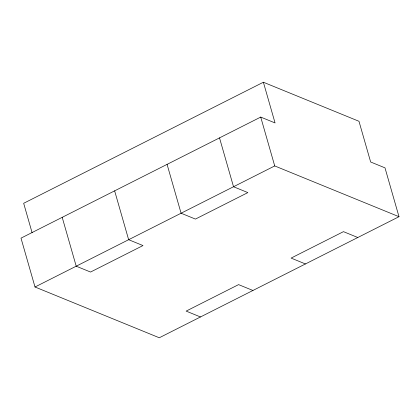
<?xml version="1.0" encoding="UTF-8"?>
<svg xmlns="http://www.w3.org/2000/svg" width="420" height="420" viewBox="0 0 420 420"><rect width="100%" height="100%" fill="white"/><g stroke="black" fill="none" stroke-linecap="round" stroke-linejoin="round"><path stroke-width="0.63" d="M263.382 82.231L275.058 122.939L260.715 117.08L21 238.145L35.007 286.996L159.285 337.769L399 216.704L384.993 167.853L370.655 161.994L358.979 121.286L263.382 82.231L23.667 203.296L32.109 232.733M35.007 286.996L274.722 165.931L399 216.704M357.798 237.51L343.46 231.651L291.107 258.095L305.445 263.949M252.924 290.477L238.581 284.618L186.144 311.105L200.487 316.958M260.715 117.08L274.722 165.931M219.513 137.891L233.525 186.743L247.863 192.596L195.426 219.083L181.083 213.224L167.076 164.372M114.639 190.859L128.646 239.704L142.984 245.564L90.547 272.05L76.209 266.191L62.202 217.34"/></g></svg>
